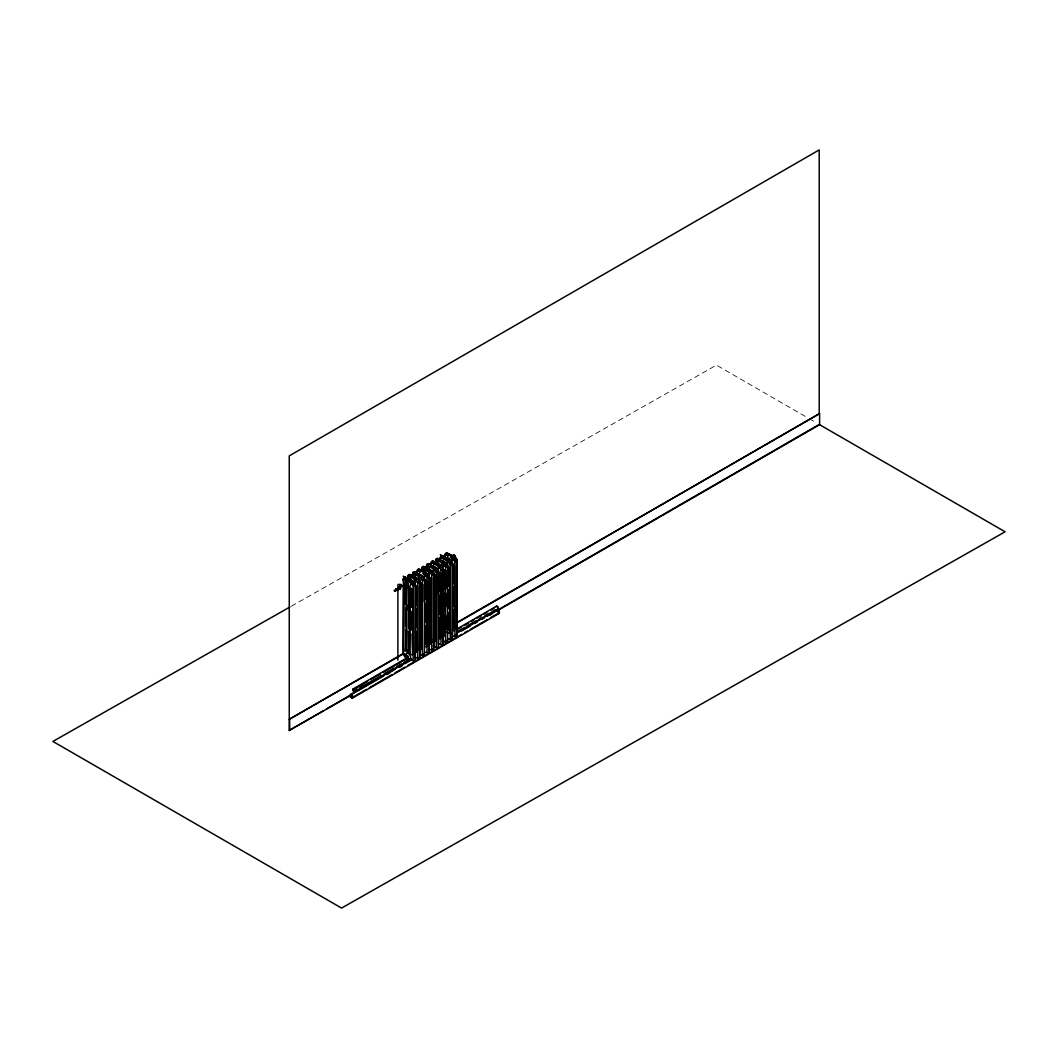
<?xml version="1.0" encoding="UTF-8"?>
<svg xmlns="http://www.w3.org/2000/svg" width="1058" height="1058" viewBox="0 0 1058 1058"><rect width="100%" height="100%" fill="white"/><g stroke="black" fill="none" stroke-linecap="round" stroke-linejoin="round"><path stroke-width="0.75" stroke-dasharray="5 3.75" d="M291.32 606.221L716.438 365.129L807.902 417.936M809.33 418.756L816.472 422.883"/><path stroke-width="1.5" d="M406.391 649.268L405.598 648.342L405.836 630.132L406.563 631.031L406.312 649.202M409.367 651.424L410.001 587.851L408.877 587.031L408.811 605.202L409.525 606.102L410.001 587.693M412.62 652.998L412.157 633.861L412.977 634.734L412.726 653.011L412.646 635.091M412.898 589.888L412.739 607.953L412.012 607.054L412.157 588.803L412.977 589.742L412.977 607.609M417.368 650.339L417.288 632.419M420.621 624.405L420.621 606.499M420.621 601.909L420.621 584.003M421.891 647.641L421.52 628.478L422.248 629.378L421.997 647.655L421.93 629.735M422.168 584.532L422.102 602.571L421.758 583.487M422.486 584.347L422.486 602.227L422.618 584.294M425.263 621.734L425.263 603.814M425.263 599.238L425.091 581.345M426.559 644.957L426.559 627.063M426.268 580.525L425.924 599.026L426.639 599.926L426.348 580.3M429.892 619.062L429.892 601.142M429.892 596.567L429.733 578.686M431.201 624.392L431.201 642.272L431.161 623.281M434.534 593.882L434.56 575.737L434.547 593.882M435.433 575.393L436.161 576.359L435.909 594.57L435.195 593.67L435.592 575.01A1.375 0.741 -3.1 0 1 435.155 575.578L434.957 575.843M435.989 576.57L435.975 594.464L436.081 576.504M436.385 594.199L436.399 576.319M440.644 591.858L440.617 573.899M444.942 570.103L444.466 588.327L445.18 589.213L445.405 570.765M445.669 570.963L445.669 588.843L445.802 570.91M449.425 585.286L449.425 567.392L449.412 585.299M449.121 567.564L449.095 585.643L449.822 586.542L449.822 567.643M454.371 628.888L453.737 610.082L454.464 610.03M444.228 615.756L444.003 631.864M410.015 589.227L409.34 652.667A1.931 1.111 60 0 1 407.991 652.654A1.931 1.111 60 0 1 406.854 650.855L406.854 587.018A1.931 1.111 60 0 1 407.991 586.529A1.931 1.111 60 0 1 409.34 588.076L409.525 588.949M409.406 632.142L409.525 651.159L408.692 650.326L408.943 632.01M445.96 629.179L445.894 615.782M410.094 652.244L410.054 652.707A1.931 1.111 60 0 0 411.377 654.624A1.931 1.111 60 0 0 412.686 654.214L412.686 590.39A1.931 1.111 60 0 0 411.377 588.46A1.931 1.111 60 0 0 410.054 588.87L410.094 589.213M443.897 629.021L443.937 629.444A1.931 1.111 60 0 0 445.934 631.547M444.148 632.023L444.175 632.34A1.931 1.111 60 0 1 443.818 632.829M400.837 585.788L399.871 585.219L400.4 584.439M400.982 585.629C401.947 582.879 398.972 585.881 400.651 585.008M395.031 591.277L394.118 590.324L394.991 591.263M398.231 588.817C396.909 587.851 396.816 592.017 396.895 588.79M396.803 590.629L395.943 589.147M399.659 586.992C398.086 586.912 400.837 590.708 398.363 588.751M400.427 587.547L398.919 587.693L400.003 587.269M400.334 587.309C400.995 588.764 398.39 589.637 400.612 588.182M403.363 580.406L403.574 579.863A2.261 1.309 60 0 1 405.121 579.374M404.328 584.981L404.883 584.188M404.249 584.558L405.452 583.117L406.404 583.659L406.404 585.55L404.817 585.365L404.341 584.148L405.452 583.117M405.095 584.558L405.452 583.778L406.325 584.836M405.479 603.351L405.531 585.299M405.902 584.095C407.132 583.117 405.333 586.978 405.611 583.5M404.5 583.95L405.65 585.378L404.883 585.669M405.769 585.325L405.822 584.386M406.351 583.566C407.621 581.755 407.806 586.463 406.166 583.289M406.92 584.439L406.06 585.299M407.753 577.562L408.176 577.152A2.261 1.309 60 0 1 409.763 576.703M407.991 576.346L408.071 575.658A3.862 2.235 60 0 1 410.015 574.547L410.649 575.01M412.382 574.891L413.109 573.648L412.805 574.481A2.261 1.309 60 0 1 414.392 574.031M414.194 581.596L414.207 580.736M417.024 572.219L417.447 571.796A2.261 1.309 60 0 1 419.034 571.346M417.262 570.989L417.341 570.302A3.862 2.235 60 0 1 419.285 569.191L427.062 573.872A3.637 2.103 60 0 1 428.887 577.02C428.9 579.387 426.03 577.337 426.255 575.737M417.368 586.37L416.654 586.516L416.654 604.383L417.368 605.282M421.666 569.535L421.904 569.693M421.904 568.318L421.983 567.63A3.862 2.235 60 0 1 423.914 566.506L431.704 571.188A3.637 2.103 60 0 1 433.516 574.335L433.595 575.155L431.995 571.267M421.838 568.609L422.142 567.776A3.637 2.103 60 0 1 423.954 566.718L424.562 566.982M426.295 566.863L426.758 566.48A2.261 1.309 60 0 1 428.305 565.99M426.533 565.633L426.612 564.946A3.862 2.235 60 0 1 428.556 563.835L436.332 568.516A3.637 2.103 60 0 1 438.157 571.664L438.316 646.372A3.862 2.235 60 0 1 436.385 647.483L433.754 646.068M430.937 564.178L431.109 563.319M431.175 564.337L431.386 563.795A2.261 1.309 60 0 1 432.934 563.319M431.161 578.223L431.161 597.241M435.565 561.507L436.028 561.124A2.261 1.309 60 0 1 437.576 560.647M435.777 560.595L435.896 559.603A3.862 2.235 60 0 1 437.827 558.479L445.616 563.16A3.637 2.103 60 0 1 447.428 566.308L447.269 567.233L445.59 567.128M440.207 558.836L440.657 558.439A2.261 1.309 60 0 1 442.218 557.963L448.618 561.666M440.445 557.606L440.525 556.918A3.862 2.235 60 0 1 442.456 555.807L450.285 560.33A3.862 2.235 60 0 1 452.229 563.676L452.308 564.456L450.258 564.469L448.473 561.494L441.57 557.579A2.605 1.508 60 0 0 440.26 558.333L440.247 558.479M440.419 557.923L440.683 557.063A3.637 2.103 60 0 1 442.509 556.019L443.104 556.27M440.644 573.132L439.85 572.92L439.824 590.999L440.551 591.898M444.836 556.151L444.995 556.032M445.074 554.934L445.167 554.247A3.862 2.235 60 0 1 447.098 553.122L454.927 557.645A3.862 2.235 60 0 1 456.858 560.991L456.937 561.785M445.246 555.04L445.325 554.392A3.637 2.103 60 0 1 447.137 553.334L454.887 557.804A3.637 2.103 60 0 1 456.699 560.952L456.778 561.772L456.593 559.603M445.074 556.31L445.299 555.767A2.261 1.309 60 0 1 446.846 555.291M438.581 644.957L438.581 570.831A2.605 1.508 60 0 0 437.271 568.569L434.23 566.744M451.29 560.185L451.29 559.325M454.464 583.871L453.737 582.971L454.094 564.456A1.375 0.741 -3.1 0 1 453.697 564.866L453.498 565.144M454.94 635.051L454.874 635.554A2.605 1.508 60 0 1 453.578 636.308L453.115 636.109M416.826 586.291L417.077 585.656L416.614 586.277A1.375 0.741 -3.1 0 1 415.503 586.608L415.662 586.714M426.321 580.406L426.321 580.406A1.375 0.741 -3.1 0 1 425.885 580.935L425.686 581.199M403.693 579.123L403.177 653.884A2.605 1.508 60 0 0 404.487 656.145M431.135 563.279L431.333 564.245M444.863 555.516L444.849 555.582A2.605 1.508 60 0 1 446.212 554.908L446.661 555.093M410.742 658.605L409.38 658.75L413.202 660.866A3.862 2.235 60 0 0 415.133 659.756L415.424 585.087L413.175 585.881M421.825 569.416L421.679 568.953A2.605 1.508 60 0 1 423.028 568.278L430.884 573.092M419.471 581.027L420.039 582.852L417.804 583.209M426.48 652.574L427.115 652.839A3.862 2.235 60 0 0 429.045 651.728L429.006 576.742M441.014 644.811A3.862 2.235 60 0 0 442.945 643.687L442.813 568.186M447.508 567.128L445.907 563.24M428.926 577.853L429.204 576.901M431.743 650.167A3.862 2.235 60 0 0 433.674 649.043L433.965 574.428M398.654 663.234L399.117 662.414M412.184 588.962L411.972 588.962A1.375 0.741 -3.1 0 1 410.861 589.28L411.02 589.385M408.441 650.3L407.661 650.458L408.573 650.234M445.378 628.928L445.656 628.822M396.287 589.134L395.613 589.756M399.197 587.137C401.035 589.65 399.382 586.304 399.223 587.719M405.743 607.676L405.598 625.847L406.325 626.746L406.206 607.795M406.351 656.489L407.528 656.992L406.642 657.494M444.532 615.201L444.466 633.306L445.18 634.271L445.074 615.253M408.983 578.911L408.229 579.043M450.338 555.172L449.544 555.384A2.394 0.86 -20.7 0 1 448.936 555.503L447.719 556.244A3.544 2.05 60 0 0 447.468 556.799M416.416 586.555L416.535 586.33A1.375 0.741 -3.1 0 0 417.05 585.801M421.044 583.871L421.163 583.659A1.375 0.741 -3.1 0 1 420.132 583.937L420.291 584.029M430.632 578.342L430.315 636.678M444.228 570.487L444.347 570.275A1.375 0.741 -3.1 0 1 443.315 570.553L443.474 570.659M448.856 567.815L448.976 567.591A1.375 0.741 -3.1 0 1 448.116 567.868M445.061 558.188A3.544 2.05 60 0 1 445.312 557.632L447.838 558.386A2.394 1.68 27.6 0 1 448.447 558.703L448.909 559.074M451.634 555.701L452.467 555.715A2.394 1.68 27.6 0 1 453.089 556.032L453.935 556.706M414.22 577.298L414.207 577.813A2.394 1.918 20.5 0 0 414.392 578.369L414.987 580.168A3.544 2.05 60 0 1 414.062 583.593M406.365 582.178L405.121 583.408L406.365 582.178L408.176 584.426L406.933 585.643L405.439 584.876M405.756 585.92L405.756 584.029L404.817 583.487M406.933 585.643L408.176 584.426M453.062 555.728L453.657 554.868L454.861 555.569L455.469 557.116M405.121 656.714L406.365 655.484L407.568 656.185L407.568 658.592L405.73 658.261L405.121 656.714L406.365 655.484M406.933 658.962L408.176 657.732M414.247 582.68L415.053 584.757M403.323 579.334L403.521 580.3M443.209 569.469L440.961 569.799M452.335 564.311L452.467 563.61M415.397 585.471L414.591 586.026M419.933 582.257L419.695 583.183M433.939 574.759L431.677 575.155M447.508 567.048L447.746 566.202M452.097 564.469L452.507 563.716M409.605 588.103L410.001 587.851M417.5 573.687L420.026 574.454A2.394 1.68 27.6 0 1 420.634 574.772L421.851 576.2M450.219 554.656L451.29 556.402A2.394 1.918 20.5 0 0 451.475 556.958L452.07 558.756A3.544 2.05 60 0 1 451.144 562.182M408.917 579.083L410.12 579.665M400.056 588.922L400.598 587.97M405.28 585.577L406.193 584.849L405.082 583.738M431.413 565.66L436.385 568.358A3.862 2.235 60 0 1 438.316 571.704L438.396 572.484M440.683 560.304L443.196 561.071A2.394 1.68 27.6 0 1 443.805 561.388L444.664 562.062M443.09 558.915L444.307 558.174A2.394 0.86 -20.7 0 0 444.915 558.069L446.37 557.976M367.708 681.259L353.253 690.133L354.192 691.125L357.168 689.446M354.324 691.086L353.412 689.512M435.327 620.477L435.195 638.662L435.909 639.627L435.671 620.517M433.158 646.002L433.529 645.658A3.544 2.05 60 0 0 433.132 641.942M497.749 608.284L497.749 607.239M422.168 602.412L421.282 601.698L421.639 583.434M439.956 564.787L440.392 565.488M449.24 559.431L450.245 560.489A3.637 2.103 60 0 1 452.057 563.636L452.136 564.377M417.236 571.307L417.5 570.447A3.637 2.103 60 0 1 419.325 569.402L419.92 569.654M422.446 580.525L424.734 579.929L424.403 654.399A3.862 2.235 60 0 1 422.473 655.51M424.324 580.511L424.708 579.824M436.319 572.471L438.581 572.087A1.931 1.111 60 0 1 440.498 574.322L440.498 638.159A1.931 1.111 60 0 1 438.515 637.961M442.866 569.799L443.117 568.873M409.605 651.926L409.525 588.87M405.73 582.548L407.568 582.879M454.861 555.569L453.022 555.238M405.426 584.624L399.62 587.521L400.334 588.711M400.268 588.46L400.241 588.235M405.73 584.955L407.568 585.272M399.369 588.737L400.466 588.658M399.554 588.883L400.413 588.38M403.111 648.197L403.64 649.004A1.931 1.111 60 0 0 404.778 650.802A1.931 1.111 60 0 0 406.14 650.815L406.14 586.225A1.931 1.111 60 0 0 405.928 585.775M403.521 653.328L289.257 719.308L403.931 653.566M456.382 622.818L819.593 413.585L819.593 424.694L496.771 611.074M456.778 623.056L819.593 413.585M444.73 632.406L444.757 632.671A1.931 1.111 60 0 0 444.889 633.12L444.863 633.147M444.677 632.274L444.704 614.42M405.73 655.854L407.568 656.185M405.73 658.261L407.568 658.592M353.094 688.97L405.637 658.631M456.765 629.113L496.519 606.155M370.565 679.62L380.563 673.84M383.419 672.187L399.223 663.075M399.659 662.824L405.373 659.518M458.246 628.994L461.116 627.341M463.973 625.688L468.258 623.215M471.114 621.562L473.971 619.909M476.827 618.269L481.112 615.782M483.982 614.143L486.839 612.489M491.124 610.016L493.98 608.363M359.998 687.806L381.303 675.507M384.147 673.867L394.079 668.127M396.922 666.487L401.18 664.027M404.024 662.387L406.867 660.747M457.982 631.242L463.669 627.963M466.512 626.323L476.444 620.583M479.287 618.943L482.131 617.303M484.961 615.663L489.232 613.204M492.063 611.564L494.906 609.924M354.642 691.641L411.443 658.843M456.884 632.605L498.067 608.826M350.515 694.498L410.332 659.954M457.109 632.949L496.969 609.937M819.196 413.347L819.196 149.919L289.257 455.879L289.257 730.417L323.536 710.619M326.393 708.979L349.246 695.78M350.78 694.961L383.538 676.049M386.395 674.409L394.938 669.476M399.21 667.003L402.053 665.363M404.91 663.71L410.597 660.43M461.645 630.952L470.188 626.032M474.46 623.559L477.303 621.919M481.575 619.446L484.419 617.806M487.275 616.166L497.234 610.413M497.802 610.016L819.196 424.456L1005.1 531.79L341.562 908.081L52.9 741.42L289.879 607.041M289.257 730.417L351.071 695.185M386.792 674.568L389.648 672.914M399.646 667.148L402.503 665.495M489.629 615.187L492.486 613.547M352.274 697.553L366.504 689.353M369.348 687.7L392.095 674.568M394.938 672.928L404.897 667.188M407.74 665.535L417.685 659.795M420.529 658.155L461.764 634.35M464.607 632.71L467.451 631.057M470.294 629.417L487.354 619.565M490.198 617.925L498.728 613.005M352.552 698.029L499.006 613.468M442.826 569.746L442.866 569.72A1.931 1.111 60 0 1 445.14 571.651L445.14 635.488A1.931 1.111 60 0 1 442.866 634.879M424.284 580.458L424.245 579.691A3.637 2.103 60 0 0 422.433 576.544L421.838 575.922M428.728 577.866L427.696 577.999M424.086 580.551L422.737 580.63M418.095 583.302L419.378 583.315M422.499 570.685L424.655 571.77A2.394 1.68 27.6 0 1 425.263 572.087L426.48 573.515A3.544 2.05 60 0 1 426.731 574.362M413.228 576.028L415.384 577.126A2.394 1.68 27.6 0 1 415.992 577.443L417.209 578.871M408.441 587.428L407.661 587.547L408.441 587.441M395.93 589.041L395.454 589.848M435.433 597.955L435.195 616.166L436.015 617.039L436.161 598.854L435.433 597.955L435.512 615.809M431.161 600.785L431.161 619.724M417.368 608.945L416.654 609.011L416.654 626.878L417.368 627.764M412.25 611.339L412.012 629.55L412.832 630.423L412.369 611.352L412.329 629.193M440.644 614.354L439.824 613.495L439.85 595.495L440.644 595.707M440.644 636.916L439.824 635.977L439.85 617.978L440.644 618.203M450.549 564.562L451.832 564.575M445.907 567.247L447.19 567.26M441.279 569.918L442.561 569.931M414.815 585.907L413.453 585.973M446.912 558.426L446.661 559.074A2.394 1.918 20.5 0 0 446.833 559.642L447.428 561.428A3.544 2.05 60 0 1 447.031 564.694M414.3 577.192L412.461 576.808A2.394 0.86 -20.7 0 1 411.853 576.914L410.636 577.655A3.544 2.05 60 0 0 410.385 578.21M451.925 562.287L450.536 560.568M407.026 650.392L406.312 649.929M436.637 572.59L437.919 572.603M452.745 565.303L452.586 565.197A1.375 0.741 -3.1 0 0 453.618 564.919L453.816 564.959M434.203 576.002L434.044 576.015A1.375 0.741 -3.1 0 0 435.076 575.618L435.261 575.658M429.574 578.686L429.403 578.581A1.375 0.741 -3.1 0 0 430.434 578.303M454.9 561.785L457.149 561.044M455.178 561.904L456.461 561.904M454.464 587.534L453.75 587.468L453.737 605.454L454.464 606.353M394.621 590.549L394.872 590.88M432.008 575.274L433.291 575.288M410.134 579.665L410.742 579.81A2.394 1.68 27.6 0 1 411.364 580.115L412.58 581.556M441.741 560.647L440.273 560.74A2.394 0.86 -20.7 0 1 439.665 560.846L438.448 561.6A3.544 2.05 60 0 0 438.197 562.155M439.903 564.707L439.176 564.059A2.394 1.68 27.6 0 0 438.567 563.742L435.645 563.425A2.394 0.86 -20.7 0 1 435.036 563.53L433.82 564.271A3.544 2.05 60 0 0 433.476 565.527M436.002 569.006A3.544 2.05 60 0 0 435.751 568.172L434.534 566.744A2.394 1.68 27.6 0 0 433.925 566.427L431.003 566.096A2.394 0.86 -20.7 0 1 430.394 566.202L429.178 566.943A3.544 2.05 60 0 0 428.926 567.498M423.2 571.346L421.732 571.452A2.394 0.86 -20.7 0 1 421.124 571.558L419.907 572.299A3.544 2.05 60 0 0 419.656 572.854M418.571 574.031L417.103 574.124A2.394 0.86 -20.7 0 1 416.482 574.23L415.278 574.983A3.544 2.05 60 0 0 414.934 576.226M439.639 559.153L439.176 558.955A2.605 1.508 60 0 0 438.356 559.034M430.368 564.509L429.905 564.311A2.605 1.508 60 0 0 429.072 564.39L428.596 564.046A3.637 2.103 60 0 0 426.784 565.091L426.665 565.845M421.097 569.865L420.634 569.667A2.605 1.508 60 0 0 419.801 569.733M418.849 571.161L418.386 570.963A2.605 1.508 60 0 0 417.09 571.717L417.064 571.862M416.455 572.537L415.992 572.338A2.605 1.508 60 0 0 415.172 572.418M415.291 572.325L414.683 572.074A3.637 2.103 60 0 0 412.871 573.119M411.826 575.208L411.364 575.023A2.605 1.508 60 0 0 410.914 574.97M444.942 592.665L444.466 610.81L445.18 611.709L445.286 593.035M407.185 577.893L406.722 577.694A2.605 1.508 60 0 0 405.598 578.038M406.021 577.681L405.412 577.43A3.637 2.103 60 0 0 403.601 578.475L403.521 579.202M399.091 587.706C397.001 586.529 399.58 591.038 397.491 589.861M454.292 636.506L454.927 636.784A3.862 2.235 60 0 0 456.858 635.66L457.003 561.52M448.473 638.781L448.936 638.979A2.605 1.508 60 0 0 450.245 638.225L450.245 564.099A2.605 1.508 60 0 0 448.936 561.838M449.65 639.191L450.285 639.455A3.862 2.235 60 0 0 452.229 638.344L452.374 564.192M443.844 641.465L444.307 641.664A2.605 1.508 60 0 0 445.603 640.91L445.669 567.339L443.844 564.178M439.202 644.137L439.665 644.335A2.605 1.508 60 0 0 440.974 643.581L441.027 570.011L439.202 566.85L432.299 562.935A2.605 1.508 60 0 0 430.99 563.689L431.095 564.046M434.574 646.808L435.036 647.007A2.605 1.508 60 0 0 436.332 646.253L436.399 572.695L434.574 569.521M429.932 649.493L430.394 649.691A2.605 1.508 60 0 0 431.704 648.938L431.757 575.367L430.897 573.066M425.29 652.164L425.752 652.363A2.605 1.508 60 0 0 427.062 651.609L427.062 577.47A2.605 1.508 60 0 0 425.752 575.221M417.249 650.326L416.654 631.507L417.368 631.441M420.661 654.849L421.124 655.034A2.605 1.508 60 0 0 422.433 654.294L422.486 580.723L420.661 577.549M416.019 657.521L416.482 657.719A2.605 1.508 60 0 0 417.791 656.965L417.857 583.394L416.019 580.234M417.209 657.917L417.831 658.195A3.862 2.235 60 0 0 419.775 657.071L420.039 582.799M437.099 563.319L436.041 562.988A3.544 2.05 60 0 0 435.79 563.53M409.38 658.75L410.345 659.041A3.544 2.05 60 0 0 408.494 653.659A3.544 2.05 60 0 0 405.743 655.696M422.063 569.601L422.089 569.125A2.261 1.309 60 0 1 423.663 568.675M450.536 557.328L453.578 559.153A2.605 1.508 60 0 1 454.874 561.414M450.695 557.513L453.67 559.298L454.94 561.983L454.94 635.038M446.846 557.963L443.818 556.283A2.605 1.508 60 0 0 442.694 556.627M440.34 554.67L449.65 560.039M443.5 561.388L446.542 563.213A2.605 1.508 60 0 1 447.851 565.475L447.918 566.043M445.008 562.724L437.867 558.69A3.637 2.103 60 0 0 436.055 559.735M443.99 564.35L436.928 560.251A2.605 1.508 60 0 0 435.631 561.005L435.724 561.362M437.576 563.319L434.547 561.639A2.605 1.508 60 0 0 433.238 562.393M433.82 561.428L440.974 565.832A3.637 2.103 60 0 1 442.786 568.979L443.038 569.812M440.366 565.395L433.185 561.163A3.862 2.235 60 0 0 431.254 562.274M434.719 569.693L427.657 565.607A2.605 1.508 60 0 0 426.361 566.361L426.453 566.718M424.959 572.087L428.001 573.912A2.605 1.508 60 0 1 429.31 576.174L429.31 650.313A2.605 1.508 60 0 1 429.125 650.723M422.724 573.396L426.242 575.764M417.751 573.277L423.359 576.597A2.605 1.508 60 0 1 424.668 578.858L424.734 579.427M421.825 576.107L414.643 571.862A3.862 2.235 60 0 0 412.713 572.986L412.964 573.687M420.806 577.734L413.757 573.634A2.605 1.508 60 0 0 412.448 574.388M415.688 577.443L418.73 579.268A2.605 1.508 60 0 1 420.039 581.53L420.039 655.669A2.605 1.508 60 0 1 419.55 656.344M410.636 574.811L417.791 579.215A3.637 2.103 60 0 1 419.616 582.363L419.854 583.196M416.178 580.406L409.115 576.319A2.605 1.508 60 0 0 407.806 577.073L407.793 577.258M408.481 578.633L414.088 581.953A2.605 1.508 60 0 1 415.397 584.214L415.397 658.341A2.605 1.508 60 0 1 415.212 658.75M403.138 576.147L406.391 578.025M411.536 583.077L404.487 578.99A2.605 1.508 60 0 0 403.177 579.744L403.217 579.4M400.294 584.968L399.488 584.505A2.261 1.309 60 0 0 397.887 585.431L397.887 660.139M443.024 640.712L445.656 642.14A3.862 2.235 60 0 0 447.587 641.016L447.732 566.876M419.841 654.095L421.838 655.246M408.811 658.711L411.853 660.39A2.605 1.508 60 0 0 413.149 659.637L413.215 586.079L411.39 582.905M431.122 570.844L429.905 569.416A2.394 1.68 27.6 0 0 429.297 569.098L426.374 568.768A2.394 0.86 -20.7 0 1 425.766 568.887L424.549 569.627A3.544 2.05 60 0 0 424.205 570.884M455.178 557.883L456.342 559.06M450.721 560.198L451.184 560.542A2.605 1.508 60 0 1 452.48 562.79L452.48 636.929A2.605 1.508 60 0 1 451.184 637.683M441.451 565.554L441.913 565.885A2.605 1.508 60 0 1 443.209 568.146L443.209 642.285A2.605 1.508 60 0 1 442.733 642.96M441.265 565.911L442.694 567.643M436.637 568.596L438.184 570.857M429.932 572.206L430.394 572.537A2.605 1.508 60 0 1 431.704 574.798M426.48 573.251L427.115 573.714A3.862 2.235 60 0 1 429.045 577.06L429.125 577.84M422.724 576.623L423.531 577.337M417.209 578.594L417.831 579.057A3.862 2.235 60 0 1 419.775 582.416M412.567 581.278L413.202 581.741A3.862 2.235 60 0 1 415.133 585.087L415.212 585.867M405.611 583.778L405.756 583.95A2.05 1.177 60 0 1 406.087 581.887A2.05 1.177 60 0 1 407.991 583.13L408.216 583.619A2.05 1.177 60 0 1 408.216 585.286L407.991 585.497A2.05 1.177 60 0 1 406.246 584.757L406.007 584.558M444.532 570.315L444.426 570.222A1.375 0.741 -3.1 0 0 444.783 569.918L444.783 587.957L444.783 570.077M425.99 581.014L425.885 580.935A1.375 0.741 -3.1 0 1 424.774 581.252M441.834 560.714L442.019 561.745A2.394 1.918 20.5 0 0 442.204 562.314L442.799 564.099A3.544 2.05 60 0 1 442.799 566.995M437.205 563.398L437.39 564.43A2.394 1.918 20.5 0 0 437.562 564.985L438.157 566.784A3.544 2.05 60 0 1 437.245 570.209M432.471 565.99L432.748 567.101A2.394 1.918 20.5 0 0 432.934 567.67L433.529 569.455A3.544 2.05 60 0 1 433.132 572.722M427.935 568.741L428.12 569.786A2.394 1.918 20.5 0 0 428.292 570.341L428.887 572.14A3.544 2.05 60 0 1 427.974 575.565M423.293 571.426L423.478 572.457A2.394 1.918 20.5 0 0 423.663 573.026L424.258 574.811A3.544 2.05 60 0 1 423.848 578.078M418.651 574.097L418.849 575.129A2.394 1.918 20.5 0 0 419.021 575.697L419.616 577.483A3.544 2.05 60 0 1 419.616 580.379M427.776 574.243L428.913 576.213M418.505 579.599L419.246 580.485M405.333 584.664L404.685 583.963L404.738 585.008M397.305 589.663L396.935 588.684M440.366 558.69L440.313 557.989M430.051 578.62L429.905 596.567M417.183 572.074L417.13 571.373M420.767 583.976L420.634 601.909M412.554 574.745L412.488 574.044M438.872 573.066L439.176 591.21L438.872 573.066A1.375 0.741 -3.1 0 0 440.154 572.59M441.649 563.716L442.006 564.681M423.888 577.8L424.324 579.4M418.465 577.086L418.836 578.065M399.554 588.38L399.342 587.441M406.933 583.249L407.528 584.796M406.933 656.555L407.528 658.102M445.96 584.109L445.894 570.804M445.96 606.604L445.894 593.287M406.484 585.643L406.206 604.237L405.677 585.352M447.666 567.128L447.587 566.347A3.862 2.235 60 0 0 445.656 563.001M433.767 575.155L433.674 574.375A3.862 2.235 60 0 0 431.743 571.029L426.771 568.331A3.544 2.05 60 0 0 426.519 568.887M424.496 580.511L424.403 579.731A3.862 2.235 60 0 0 422.473 576.385M415.053 585.788L414.974 585.048A3.637 2.103 60 0 0 413.162 581.9L405.373 577.218A3.862 2.235 60 0 0 403.442 578.329L403.442 652.998A3.862 2.235 60 0 0 403.706 653.923M396.816 590.443L396.155 589.161M454.054 587.203L454.054 605.097M449.412 589.875L449.425 607.781M444.783 592.546L444.783 610.453M444.704 570.91L444.704 588.632M444.704 593.472L444.704 611.193M444.228 570.632L444.228 588.354M444.228 593.194L444.228 610.916M443.897 570.897L443.897 588.632M443.897 593.459L443.897 611.193M443.897 616.02L443.897 628.915M442.799 573.489L442.799 636.466M440.141 595.231L440.154 613.137M430.87 600.574L430.884 618.48M429.905 601.142L429.905 619.049M425.276 581.345L425.276 599.238M425.276 603.814L425.276 621.734M421.6 605.93L421.613 623.836M420.634 606.485L420.634 624.405M416.971 608.615L416.971 626.508M409.446 606.155L409.446 610.744M403.601 648.58L403.64 585.167A1.931 1.111 60 0 1 404.606 584.611M289.654 719.546L289.654 730.642M447.322 553.956A2.605 1.508 60 0 1 448.447 553.612L455.813 557.857A2.605 1.508 60 0 1 457.122 560.118L457.122 634.258A2.605 1.508 60 0 1 456.646 634.932M456.514 629.14A1.931 1.111 60 0 0 456.659 628.836L456.659 564.998A1.931 1.111 60 0 0 456.514 564.549M453.327 555.291A2.037 1.177 60 0 1 454.054 555.939M454.345 556.376A2.037 1.177 60 0 1 454.583 556.852M454.305 557.46A3.544 2.05 60 0 1 454.543 558.307M452.321 632.909A3.544 2.05 60 0 1 452.321 634.403M452.414 629.933A1.931 1.111 60 0 0 454.411 630.132L454.411 566.294A1.931 1.111 60 0 0 452.414 564.192M448.698 557.976A2.037 1.177 60 0 1 449.412 558.611M424.827 566.943A2.605 1.508 60 0 1 425.263 566.982L432.643 571.241A2.605 1.508 60 0 1 433.939 573.502L433.939 647.641A2.605 1.508 60 0 1 433.079 648.435M433.344 642.51A1.931 1.111 60 0 0 433.476 642.219L433.476 578.382A1.931 1.111 60 0 0 433.344 577.919M424.787 567.352A2.261 1.309 60 0 1 425.581 567.564M429.138 646.293A3.544 2.05 60 0 1 429.138 647.787M428.953 642.907A1.931 1.111 60 0 0 431.228 643.515L431.228 579.678A1.931 1.111 60 0 0 428.953 577.655M424.787 571.161A2.037 1.177 60 0 1 425.885 571.624M441.014 565.673A3.862 2.235 60 0 1 442.945 569.032M431.413 562.42A3.637 2.103 60 0 1 433.225 561.362M433.463 562.34A2.261 1.309 60 0 1 434.851 562.208M439.665 567.181A2.605 1.508 60 0 1 440.974 569.442M442.733 556.984A2.261 1.309 60 0 1 444.122 556.865M444.003 631.692A3.544 2.05 60 0 1 445.907 632.512M448.103 632.949A1.931 1.111 60 0 0 449.769 632.803L449.769 568.979A1.931 1.111 60 0 0 448.103 566.903M447.851 639.614A2.605 1.508 60 0 1 446.992 640.407M445.021 562.816A3.544 2.05 60 0 1 445.273 563.663M444.307 564.509A2.605 1.508 60 0 1 445.603 566.771M442.799 637.419A3.544 2.05 60 0 1 442.799 640.315M435.036 569.865A2.605 1.508 60 0 1 436.332 572.127M433.238 639.323A1.931 1.111 60 0 0 434.547 641.241A1.931 1.111 60 0 0 435.87 640.831L435.87 577.007A1.931 1.111 60 0 0 434.547 575.076A1.931 1.111 60 0 0 433.238 575.486M407.052 581.411A2.037 1.177 60 0 1 407.766 581.596M496.546 610.876A2.037 1.177 60 0 1 498.106 610.122A2.037 1.177 60 0 1 499.402 612.82A2.037 1.177 60 0 1 497.617 613.098M496.929 611.101A1.494 0.86 60 0 1 498.516 610.955M498.9 611.63A1.494 0.86 60 0 1 498.9 612.846M496.202 606.869A1.547 0.886 60 0 1 497.194 606.181A1.547 0.886 60 0 1 498.371 607.9A1.547 0.886 60 0 1 497.577 608.879M456.99 627.579A3.399 1.957 0 0 1 456.567 628.307M456.567 626.349A3.399 1.957 0 0 1 456.911 626.812M405.941 657.626A2.05 1.177 60 0 0 407.991 658.803L408.216 658.592A2.05 1.177 60 0 0 408.216 656.925L407.991 656.449A2.05 1.177 60 0 0 406.087 655.206A2.05 1.177 60 0 0 405.717 657.15M404.711 655.656A3.862 2.235 60 0 1 404.143 654.823M405.902 578.157A2.261 1.309 60 0 1 407.039 578.276M411.853 583.249A2.605 1.508 60 0 1 413.149 585.51M407.528 585.458A3.544 2.05 60 0 0 410.16 585.947A3.544 2.05 60 0 0 410.345 582.839L409.75 581.054A2.394 1.918 20.5 0 1 409.565 580.485L409.38 579.453L407.833 579.48A2.394 0.86 -20.7 0 1 407.211 579.586L405.994 580.326A3.544 2.05 60 0 0 405.743 582.389M419.431 650.551A1.931 1.111 60 0 0 419.563 650.247L419.563 586.41A1.931 1.111 60 0 0 419.431 585.96M408.229 575.803A3.637 2.103 60 0 1 410.054 574.745M410.874 575.38A2.261 1.309 60 0 1 411.668 575.592M416.482 580.564A2.605 1.508 60 0 1 417.791 582.826M415.225 654.32A3.544 2.05 60 0 1 415.225 655.815M415.331 651.344A1.931 1.111 60 0 0 417.328 651.543L417.328 587.706A1.931 1.111 60 0 0 415.331 585.603M420.529 570.064A2.261 1.309 60 0 1 420.952 570.249M424.932 646.332A1.931 1.111 60 0 0 426.599 646.187L426.599 582.363A1.931 1.111 60 0 0 424.932 580.287M424.483 653.394A2.605 1.508 60 0 1 423.808 653.791M415.172 572.801A2.261 1.309 60 0 1 416.31 572.92M421.124 577.893A2.605 1.508 60 0 1 422.433 580.154M419.616 650.802A3.544 2.05 60 0 1 419.616 653.699M419.471 647.8A1.931 1.111 60 0 0 420.82 649.361A1.931 1.111 60 0 0 421.957 648.871L421.957 585.034A1.931 1.111 60 0 0 420.82 583.222A1.931 1.111 60 0 0 419.471 583.209M405.915 585.1L405.915 603.007L405.915 585.1M408.137 605.414L408.137 609.99L408.163 605.414M411.35 611.841L411.35 629.761L411.364 611.841M411.35 589.385L411.35 607.266L411.35 589.359M412.329 588.803L412.329 606.697L412.329 588.817M415.979 609.17L415.979 627.09L416.006 609.17M415.979 586.701L415.979 604.594L415.979 586.674M416.971 586.132L416.971 604.025L416.905 586.198M421.613 583.461L421.613 601.341L421.6 583.461M430.884 578.104L430.884 595.998L430.87 578.118M434.534 598.458L434.534 616.378L434.547 598.458M435.83 621.707L435.83 639.601L435.843 621.694M439.163 595.786L439.163 613.706L439.176 595.786M440.154 572.748L440.154 590.642L440.141 572.762M440.472 619.036L440.472 636.916L440.472 619.023M443.805 593.115L443.805 611.021L443.818 593.115M443.805 570.646L443.805 588.539L443.791 570.619M445.101 616.351L445.101 634.245L445.114 616.351M448.433 590.43L448.433 608.35L448.46 590.43M448.433 567.961L448.433 585.854L448.433 567.948M449.743 613.68L449.743 631.573L449.743 613.666M453.075 587.759L453.075 605.679L453.089 587.759M453.075 565.289L453.075 583.183L453.089 565.289M454.054 564.721L454.054 582.614L454.054 564.694M408.824 609.699L408.811 627.698L409.525 628.597L409.763 610.387L408.864 609.593M421.296 606.194L421.282 624.194L422.01 625.093L422.248 606.882L421.296 606.194M425.938 603.523L425.924 621.522L426.639 622.421L426.877 604.211L425.938 603.523M425.938 626.019L425.924 644.018L426.639 644.983L426.877 626.706L425.938 626.019M449.121 590.139L449.095 608.138L449.822 609.038L450.06 590.827L449.121 590.139M449.121 612.635L449.095 630.634L449.822 631.6L450.06 613.323L449.121 612.635M404.95 603.563L404.936 585.682L404.936 603.563M350.092 695.423A2.037 1.177 60 0 0 352.248 698.121A2.037 1.177 60 0 0 352.248 695.238A2.037 1.177 60 0 0 350.092 695.423M350.476 695.648A1.494 0.86 60 0 0 352.063 697.619A1.494 0.86 60 0 0 352.063 695.503A1.494 0.86 60 0 0 350.476 695.648M352.777 689.671A1.547 0.886 60 0 0 354.417 691.707A1.547 0.886 60 0 0 354.417 689.525A1.547 0.886 60 0 0 352.777 689.671"/></g></svg>
